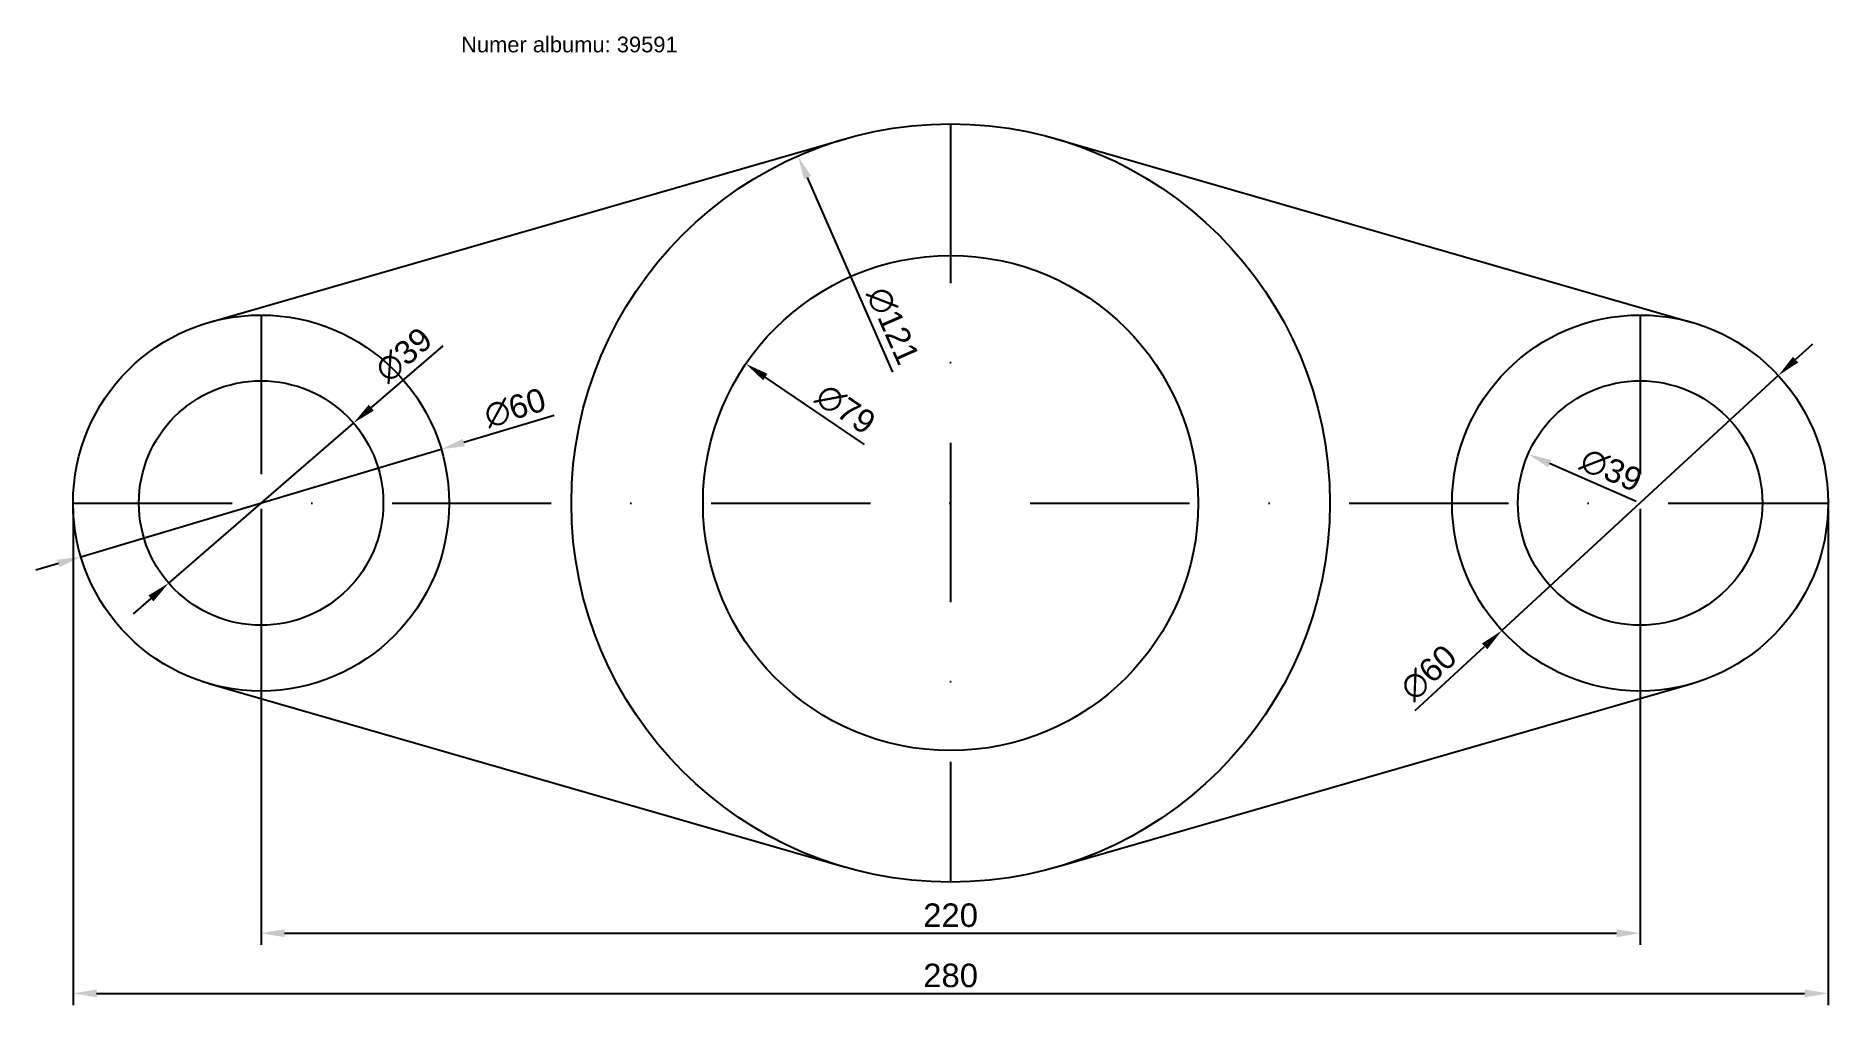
# Model space of a CAD drawing. Header units: millimetres. Extents: x 2 to 288, y 20 to 175.
import ezdxf

# ---------------------------------------------------------------- set-up
doc = ezdxf.new("R2010")
doc.units = ezdxf.units.MM
doc.linetypes.add('KRESKAKROPKAX2', pattern=[50.8, 25.4, -12.7, 0, -12.7])
doc.layers.add('symetria', color=90, linetype='KRESKAKROPKAX2')
doc.layers.add('wymiar', color=10, linetype='Continuous')
doc.styles.get("Standard").update_dxf_attribs({"font": 'arial.ttf'})
doc.dimstyles.new('ISO-25', dxfattribs={"dimscale": 1.5, "dimtxt": 2.5, "dimasz": 2.5, "dimexe": 1.25, "dimexo": 0.625, "dimtad": 1, "dimtxsty": 'Standard', "dimcen": 2.5, "dimadec": 0, "dimazin": 0, "dimtfac": 1, "dimtmove": 0, "dimatfit": 3, "dimfxl": 1, "dimarcsym": 0})

# ---------------------------------------------------------------- blocks, each defined once
blk = doc.blocks.new('*D1')
at = {"layer": 'Defpoints', "color": 0, "transparency": 16777216}
for p in [(52.24, 112.77), (22.76, 87.23)]:
    blk.add_point(p, dxfattribs=at)
at = {"layer": 'wymiar', "color": 0, "lineweight": -2, "transparency": 16777216}
for p, q in [((66.48, 125.1), (55.07, 115.22)), ((22.76, 87.23), (52.24, 112.77)), ((19.93, 84.78), (17.09, 82.32))]:
    blk.add_line(p, q, dxfattribs=at)
at = {"layer": 'wymiar', "color": 0, "transparency": 16777216}
for points in [[(54.67, 115.69), (55.48, 114.75), (52.24, 112.77)], [(19.52, 85.25), (20.33, 84.31), (22.76, 87.23)]]:
    blk.add_solid(points, dxfattribs=at)
at = {"layer": 'wymiar', "color": 0, "transparency": 16777216, "insert": (60.26, 123.62), "char_height": 3.75, "attachment_point": 5, "rotation": 40.8952}
blk.add_mtext('∅39', dxfattribs=at)
blk = doc.blocks.new('*D2')
at = {"layer": 'Defpoints', "color": 0, "transparency": 16777216}
for p in [(66.25, 108.58), (8.75, 91.42)]:
    blk.add_point(p, dxfattribs=at)
at = {"layer": 'wymiar', "color": 0, "lineweight": -2, "transparency": 16777216}
for p, q in [((84.28, 113.95), (69.84, 109.65)), ((8.75, 91.42), (66.25, 108.58)), ((5.16, 90.35), (1.57, 89.28))]:
    blk.add_line(p, q, dxfattribs=at)
at = {"layer": 'wymiar', "color": 0, "transparency": 16777216}
for points in [[(69.66, 110.25), (70.02, 109.05), (66.25, 108.58)], [(4.98, 90.95), (5.34, 89.75), (8.75, 91.42)]]:
    blk.add_solid(points, dxfattribs=at)
at = {"layer": 'wymiar', "color": 0, "transparency": 16777216, "insert": (78.01, 115.17), "char_height": 3.75, "attachment_point": 5, "rotation": 16.6113}
blk.add_mtext('∅60', dxfattribs=at)
blk = doc.blocks.new('*D3')
at = {"layer": 'Defpoints', "color": 0, "transparency": 16777216}
for p in [(114.84, 122.21), (180.16, 77.79)]:
    blk.add_point(p, dxfattribs=at)
at = {"layer": 'wymiar', "color": 0, "lineweight": -2, "transparency": 16777216}
blk.add_line((133.76, 109.34), (117.94, 120.1), dxfattribs=at)
at = {"layer": 'wymiar', "color": 0, "transparency": 16777216}
blk.add_solid([(118.29, 120.62), (117.59, 119.59), (114.84, 122.21)], dxfattribs=at)
at = {"layer": 'wymiar', "color": 0, "transparency": 16777216, "insert": (130.74, 114.97), "char_height": 3.75, "attachment_point": 5, "rotation": 325.7829}
blk.add_mtext('∅79', dxfattribs=at)
blk = doc.blocks.new('*D4')
at = {"layer": 'Defpoints', "color": 0, "transparency": 16777216}
for p in [(123.15, 155.38), (171.85, 44.62)]:
    blk.add_point(p, dxfattribs=at)
at = {"layer": 'wymiar', "color": 0, "lineweight": -2, "transparency": 16777216}
blk.add_line((138.31, 120.91), (124.66, 151.95), dxfattribs=at)
at = {"layer": 'wymiar', "color": 0, "transparency": 16777216}
blk.add_solid([(125.23, 152.2), (124.09, 151.7), (123.15, 155.38)], dxfattribs=at)
at = {"layer": 'wymiar', "color": 0, "transparency": 16777216, "insert": (138.29, 128.28), "char_height": 3.75, "attachment_point": 5, "rotation": 293.7354}
blk.add_mtext('∅121', dxfattribs=at)
blk = doc.blocks.new('*D5')
at = {"layer": 'Defpoints', "color": 0, "transparency": 16777216}
for p in [(239.63, 107.8), (275.37, 92.2)]:
    blk.add_point(p, dxfattribs=at)
at = {"layer": 'wymiar', "color": 0, "lineweight": -2, "transparency": 16777216}
blk.add_line((256.89, 100.27), (243.06, 106.3), dxfattribs=at)
at = {"layer": 'wymiar', "color": 0, "transparency": 16777216}
blk.add_solid([(243.31, 106.87), (242.81, 105.73), (239.63, 107.8)], dxfattribs=at)
at = {"layer": 'wymiar', "color": 0, "transparency": 16777216, "insert": (252.88, 105.24), "char_height": 3.75, "attachment_point": 5, "rotation": 336.4245}
blk.add_mtext('∅39', dxfattribs=at)
blk = doc.blocks.new('*D6')
at = {"layer": 'Defpoints', "color": 0, "transparency": 16777216}
for p in [(279.55, 120.34), (235.45, 79.66)]:
    blk.add_point(p, dxfattribs=at)
at = {"layer": 'wymiar', "color": 0, "lineweight": -2, "transparency": 16777216}
for p, q in [((282.31, 122.88), (285.06, 125.43)), ((279.55, 120.34), (235.45, 79.66)), ((221.62, 66.9), (232.69, 77.12))]:
    blk.add_line(p, q, dxfattribs=at)
at = {"layer": 'wymiar', "color": 0, "transparency": 16777216}
for points in [[(281.88, 123.34), (282.73, 122.43), (279.55, 120.34)], [(232.27, 77.57), (233.12, 76.66), (235.45, 79.66)]]:
    blk.add_solid(points, dxfattribs=at)
at = {"layer": 'wymiar', "color": 0, "transparency": 16777216, "insert": (223.77, 72.91), "char_height": 3.75, "attachment_point": 5, "rotation": 42.6929}
blk.add_mtext('∅60', dxfattribs=at)
blk = doc.blocks.new('*D7')
at = {"layer": 'Defpoints', "color": 0, "transparency": 16777216}
for p in [(37.5, 100), (257.5, 100), (257.5, 31.35)]:
    blk.add_point(p, dxfattribs=at)
at = {"layer": 'wymiar', "color": 0, "lineweight": -2, "transparency": 16777216}
for p, q in [((37.5, 99.06), (37.5, 29.47)), ((257.5, 99.06), (257.5, 29.47)), ((41.25, 31.35), (253.75, 31.35))]:
    blk.add_line(p, q, dxfattribs=at)
at = {"layer": 'wymiar', "color": 0, "transparency": 16777216}
for points in [[(41.25, 31.97), (41.25, 30.72), (37.5, 31.35)], [(253.75, 31.97), (253.75, 30.72), (257.5, 31.35)]]:
    blk.add_solid(points, dxfattribs=at)
at = {"layer": 'wymiar', "color": 0, "transparency": 16777216, "insert": (147.5, 34.2), "char_height": 3.75, "attachment_point": 5}
blk.add_mtext('220', dxfattribs=at)
blk = doc.blocks.new('*D8')
at = {"layer": 'Defpoints', "color": 0, "transparency": 16777216}
for p in [(7.5, 100), (287.5, 100), (287.5, 21.74)]:
    blk.add_point(p, dxfattribs=at)
at = {"layer": 'wymiar', "color": 0, "lineweight": -2, "transparency": 16777216}
for p, q in [((7.5, 99.06), (7.5, 19.87)), ((287.5, 99.06), (287.5, 19.87)), ((11.25, 21.74), (283.75, 21.74))]:
    blk.add_line(p, q, dxfattribs=at)
at = {"layer": 'wymiar', "color": 0, "transparency": 16777216}
for points in [[(11.25, 22.37), (11.25, 21.12), (7.5, 21.74)], [(283.75, 22.37), (283.75, 21.12), (287.5, 21.74)]]:
    blk.add_solid(points, dxfattribs=at)
at = {"layer": 'wymiar', "color": 0, "transparency": 16777216, "insert": (147.5, 24.59), "char_height": 3.75, "attachment_point": 5}
blk.add_mtext('280', dxfattribs=at)

msp = doc.modelspace()

# ---------------------------------------------------------------- linework, layer by layer
for p, q in [((29.182, 128.824), (130.725, 158.128)), ((164.275, 158.128), (265.818, 128.824)), ((29.182, 71.176), (130.725, 41.872)), ((164.275, 41.872), (265.818, 71.176))]:
    msp.add_line(p, q)
for centre, radius in [((147.5, 100), 60.5), ((147.5, 100), 39.5), ((37.5, 100), 30), ((257.5, 100), 30), ((37.5, 100), 19.5), ((257.5, 100), 19.5)]:
    msp.add_circle(centre, radius)
at = {"layer": 'symetria'}
for p, q in [((147.5, 160.5), (147.5, 39.5)), ((37.5, 130), (37.5, 70)), ((257.5, 130), (257.5, 70)), ((7.5, 100), (287.5, 100))]:
    msp.add_line(p, q, dxfattribs=at)

# ---------------------------------------------------------------- texts
at = {"insert": (69.404, 174.424), "char_height": 2.5, "attachment_point": 1}
msp.add_mtext_dynamic_manual_height_columns('Numer albumu: 39591', width=55.52026, gutter_width=12.5, heights=[0], dxfattribs=at)

# ---------------------------------------------------------------- dimensions: what is measured, and where the dimension line sits
at = {"layer": 'wymiar'}
for p1, p2, picture, middle in [((171.852, 44.617), (123.148, 155.383), '*D4', (135.588, 127.092)), ((180.163, 77.788), (114.837, 122.212), '*D3', (129.076, 112.529)), ((275.372, 92.201), (239.628, 107.799), '*D5', (251.696, 102.533))]:
    dim = msp.add_diameter_dim_2p(p1=p1, p2=p2, dimstyle='ISO-25', dxfattribs=at)
    dim.commit()
    dim.dimension.update_dxf_attribs({"geometry": picture, "text_midpoint": middle, "dimtype": 163})
for p1, p2, picture, middle in [((22.76, 87.234), (52.24, 112.766), '*D1', (60.258, 123.622)), ((279.55, 120.342), (235.45, 79.658), '*D6', (223.775, 72.91)), ((8.752, 91.424), (66.248, 108.576), '*D2', (78.011, 115.171))]:
    dim = msp.add_diameter_dim_2p(p1=p1, p2=p2, dimstyle='ISO-25', dxfattribs=at)
    dim.commit()
    dim.dimension.update_dxf_attribs({"geometry": picture, "text_midpoint": middle})
for p1, p2, distance, picture, middle in [((7.5, 100), (287.5, 100), -78.257, '*D8', (147.5, 24.595)), ((37.5, 100), (257.5, 100), -68.652, '*D7', (147.5, 34.2))]:
    dim = msp.add_aligned_dim(p1=p1, p2=p2, distance=distance, dimstyle='ISO-25', dxfattribs=at)
    dim.commit()
    dim.dimension.update_dxf_attribs({"geometry": picture, "text_midpoint": middle})

doc.saveas('drawing.dxf')
